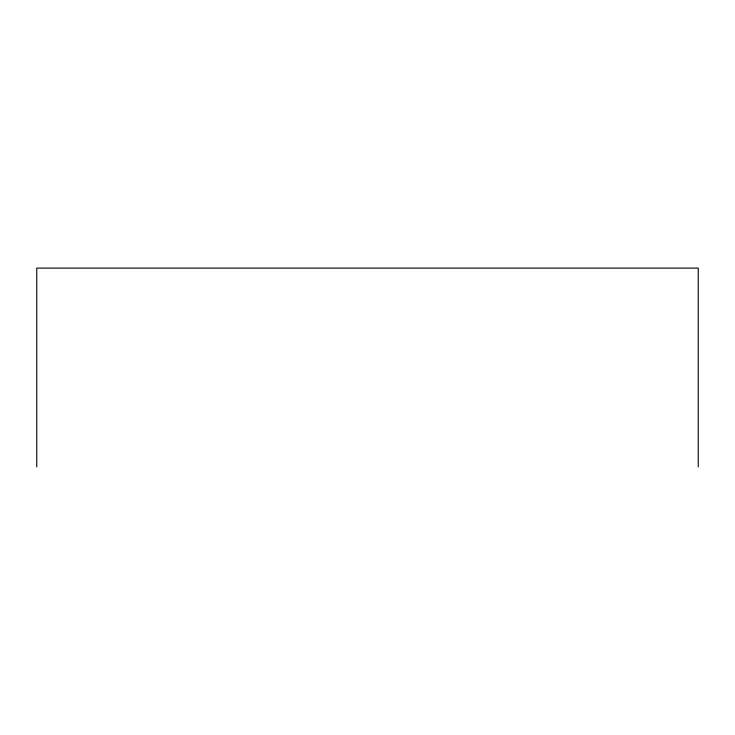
<?xml version="1.0" encoding="UTF-8"?>
<svg xmlns="http://www.w3.org/2000/svg" width="735" height="735" viewBox="0 0 735 735"><rect width="100%" height="100%" fill="white"/><g stroke="black" fill="none" stroke-linecap="round" stroke-linejoin="round"><path stroke-width="1.1" d="M698.25 466.89L698.25 268.11L36.75 268.11L36.75 466.89"/></g></svg>
